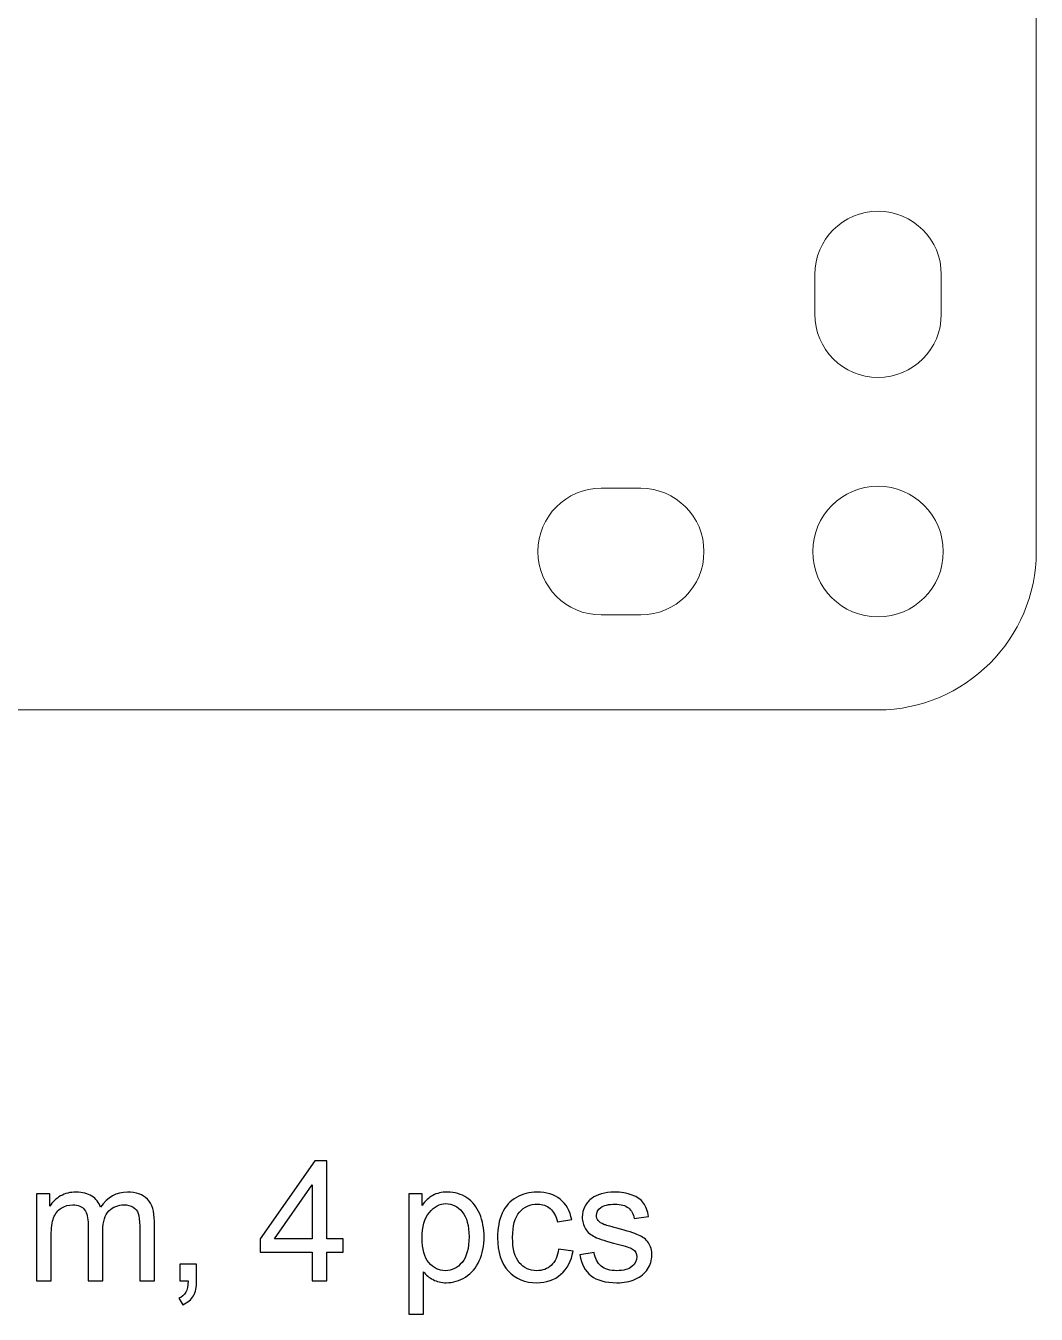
# Model space of a CAD drawing. Header units: millimetres. Extents: x -182 to 182, y -145 to 145.
# Drawn here: x -40.1 to -14.56, y 5.85 to 38.41 of the extents above; entities that cross this region are included whole.
import ezdxf

# ---------------------------------------------------------------- set-up
doc = ezdxf.new("R2010")
doc.units = ezdxf.units.MM
doc.header["$MEASUREMENT"] = 0
doc.layers.add('layer 1', color=7, linetype='Continuous')

msp = doc.modelspace()

# ---------------------------------------------------------------- linework, layer by layer
at = {"layer": 'layer 1', "color": 7, "lineweight": 9}
for points, knots in [([(-66.5555, 77.1224), (-66.5555, 77.1224), (-18.5555, 77.1224), (-18.5555, 77.1224), (-18.5555, 77.1224), (-16.3555, 77.1224), (-14.5555, 75.3224), (-14.5555, 73.1224), (-14.5555, 73.1224), (-14.5555, 73.1224), (-14.5555, 25.1224), (-14.5555, 25.1224), (-14.5555, 25.1224), (-14.5555, 22.9224), (-16.3555, 21.1224), (-18.5555, 21.1224), (-18.5555, 21.1224), (-18.5555, 21.1224), (-66.5555, 21.1224), (-66.5555, 21.1224), (-66.5555, 21.1224), (-68.7555, 21.1224), (-70.5555, 22.9224), (-70.5555, 25.1224), (-70.5555, 25.1224), (-70.5555, 25.1224), (-70.5555, 73.1224), (-70.5555, 73.1224), (-70.5555, 73.1224), (-70.5555, 75.3224), (-68.7555, 77.1224), (-66.5555, 77.1224)], [0, 0, 0, 0, 0.1111111, 0.1111111, 0.1111111, 0.1111111, 0.2222222, 0.2222222, 0.2222222, 0.2222222, 0.3333333, 0.3333333, 0.3333333, 0.3333333, 0.4444444, 0.4444444, 0.4444444, 0.4444444, 0.5555556, 0.5555556, 0.5555556, 0.5555556, 0.6666667, 0.6666667, 0.6666667, 0.6666667, 0.7777778, 0.7777778, 0.7777778, 0.7777778, 1, 1, 1, 1]), ([(-18.5555, 33.7224), (-17.6719, 33.7224), (-16.9555, 33.006), (-16.9555, 32.1224), (-16.9555, 32.1224), (-16.9555, 32.1224), (-16.9555, 32.1142), (-16.9555, 32.1142), (-16.9555, 32.1142), (-16.9555, 32.1142), (-16.9555, 31.1306), (-16.9555, 31.1306), (-16.9555, 31.1306), (-16.9555, 31.1306), (-16.9555, 31.1224), (-16.9555, 31.1224), (-16.9555, 31.1224), (-16.9555, 30.2388), (-17.6719, 29.5224), (-18.5555, 29.5224), (-18.5555, 29.5224), (-19.4391, 29.5224), (-20.1555, 30.2388), (-20.1555, 31.1224), (-20.1555, 31.1224), (-20.1555, 31.1224), (-20.1555, 31.1306), (-20.1555, 31.1306), (-20.1555, 31.1306), (-20.1555, 31.1306), (-20.1555, 32.1142), (-20.1555, 32.1142), (-20.1555, 32.1142), (-20.1555, 32.1142), (-20.1555, 32.1224), (-20.1555, 32.1224), (-20.1555, 32.1224), (-20.1555, 33.006), (-19.4391, 33.7224), (-18.5555, 33.7224)], [0, 0, 0, 0, 0.0909091, 0.0909091, 0.0909091, 0.0909091, 0.1818182, 0.1818182, 0.1818182, 0.1818182, 0.2727273, 0.2727273, 0.2727273, 0.2727273, 0.3636364, 0.3636364, 0.3636364, 0.3636364, 0.4545455, 0.4545455, 0.4545455, 0.4545455, 0.5454545, 0.5454545, 0.5454545, 0.5454545, 0.6363636, 0.6363636, 0.6363636, 0.6363636, 0.7272727, 0.7272727, 0.7272727, 0.7272727, 0.8181818, 0.8181818, 0.8181818, 0.8181818, 1, 1, 1, 1]), ([(-27.1555, 25.1224), (-27.1555, 26.006), (-26.4391, 26.7224), (-25.5555, 26.7224), (-25.5555, 26.7224), (-25.5555, 26.7224), (-25.5473, 26.7224), (-25.5473, 26.7224), (-25.5473, 26.7224), (-25.5473, 26.7224), (-24.5637, 26.7224), (-24.5637, 26.7224), (-24.5637, 26.7224), (-24.5637, 26.7224), (-24.5555, 26.7224), (-24.5555, 26.7224), (-24.5555, 26.7224), (-23.6719, 26.7224), (-22.9555, 26.006), (-22.9555, 25.1224), (-22.9555, 25.1224), (-22.9555, 24.2388), (-23.6719, 23.5224), (-24.5555, 23.5224), (-24.5555, 23.5224), (-24.5555, 23.5224), (-24.5637, 23.5224), (-24.5637, 23.5224), (-24.5637, 23.5224), (-24.5637, 23.5224), (-25.5473, 23.5224), (-25.5473, 23.5224), (-25.5473, 23.5224), (-25.5473, 23.5224), (-25.5555, 23.5224), (-25.5555, 23.5224), (-25.5555, 23.5224), (-26.4391, 23.5224), (-27.1555, 24.2388), (-27.1555, 25.1224)], [0, 0, 0, 0, 0.0909091, 0.0909091, 0.0909091, 0.0909091, 0.1818182, 0.1818182, 0.1818182, 0.1818182, 0.2727273, 0.2727273, 0.2727273, 0.2727273, 0.3636364, 0.3636364, 0.3636364, 0.3636364, 0.4545455, 0.4545455, 0.4545455, 0.4545455, 0.5454545, 0.5454545, 0.5454545, 0.5454545, 0.6363636, 0.6363636, 0.6363636, 0.6363636, 0.7272727, 0.7272727, 0.7272727, 0.7272727, 0.8181818, 0.8181818, 0.8181818, 0.8181818, 1, 1, 1, 1]), ([(-18.5555, 26.7724), (-17.6443, 26.7724), (-16.9055, 26.0336), (-16.9055, 25.1224), (-16.9055, 25.1224), (-16.9055, 24.2112), (-17.6443, 23.4724), (-18.5555, 23.4724), (-18.5555, 23.4724), (-19.4667, 23.4724), (-20.2055, 24.2112), (-20.2055, 25.1224), (-20.2055, 25.1224), (-20.2055, 26.0336), (-19.4667, 26.7724), (-18.5555, 26.7724)], [0, 0, 0, 0, 0.2, 0.2, 0.2, 0.2, 0.4, 0.4, 0.4, 0.4, 0.6, 0.6, 0.6, 0.6, 1, 1, 1, 1])]:
    msp.add_open_spline(points, degree=3, knots=knots, dxfattribs=at)
at = {"layer": 'layer 1', "color": 242}
for points, knots in [([(-32.8627, 6.6931), (-32.8627, 6.6931), (-32.8627, 7.417), (-32.8627, 7.417), (-32.8627, 7.417), (-32.8627, 7.417), (-34.1793, 7.417), (-34.1793, 7.417), (-34.1793, 7.417), (-34.1793, 7.417), (-34.1793, 7.7599), (-34.1793, 7.7599), (-34.1793, 7.7599), (-34.1793, 7.7599), (-32.795, 9.7241), (-32.795, 9.7241), (-32.795, 9.7241), (-32.795, 9.7241), (-32.4902, 9.7241), (-32.4902, 9.7241), (-32.4902, 9.7241), (-32.4902, 9.7241), (-32.4902, 7.7599), (-32.4902, 7.7599), (-32.4902, 7.7599), (-32.4902, 7.7599), (-32.0796, 7.7599), (-32.0796, 7.7599), (-32.0796, 7.7599), (-32.0796, 7.7599), (-32.0796, 7.417), (-32.0796, 7.417), (-32.0796, 7.417), (-32.0796, 7.417), (-32.4902, 7.417), (-32.4902, 7.417), (-32.4902, 7.417), (-32.4902, 7.417), (-32.4902, 6.6931), (-32.4902, 6.6931), (-32.4902, 6.6931), (-32.4902, 6.6931), (-32.8627, 6.6931), (-32.8627, 6.6931)], [0, 0, 0, 0, 0.0833333, 0.0833333, 0.0833333, 0.0833333, 0.1666667, 0.1666667, 0.1666667, 0.1666667, 0.25, 0.25, 0.25, 0.25, 0.3333333, 0.3333333, 0.3333333, 0.3333333, 0.4166667, 0.4166667, 0.4166667, 0.4166667, 0.5, 0.5, 0.5, 0.5, 0.5833333, 0.5833333, 0.5833333, 0.5833333, 0.6666667, 0.6666667, 0.6666667, 0.6666667, 0.75, 0.75, 0.75, 0.75, 0.8333333, 0.8333333, 0.8333333, 0.8333333, 1, 1, 1, 1]), ([(-32.8627, 7.7599), (-32.8627, 7.7599), (-32.8627, 9.1237), (-32.8627, 9.1237), (-32.8627, 9.1237), (-32.8627, 9.1237), (-33.8131, 7.7599), (-33.8131, 7.7599), (-33.8131, 7.7599), (-33.8131, 7.7599), (-32.8627, 7.7599), (-32.8627, 7.7599)], [0, 0, 0, 0, 0.25, 0.25, 0.25, 0.25, 0.5, 0.5, 0.5, 0.5, 1, 1, 1, 1]), ([(-39.8294, 6.6931), (-39.8294, 6.6931), (-39.8294, 8.8902), (-39.8294, 8.8902), (-39.8294, 8.8902), (-39.8294, 8.8902), (-39.495, 8.8902), (-39.495, 8.8902), (-39.495, 8.8902), (-39.495, 8.8902), (-39.495, 8.5797), (-39.495, 8.5797), (-39.495, 8.5797), (-39.4265, 8.687), (-39.3348, 8.7738), (-39.2205, 8.8387), (-39.2205, 8.8387), (-39.1062, 8.9043), (-38.9764, 8.9367), (-38.8303, 8.9367), (-38.8303, 8.9367), (-38.6681, 8.9367), (-38.5347, 8.9029), (-38.431, 8.8359), (-38.431, 8.8359), (-38.3273, 8.7681), (-38.2539, 8.6743), (-38.2116, 8.5529), (-38.2116, 8.5529), (-38.0366, 8.809), (-37.8101, 8.9367), (-37.5307, 8.9367), (-37.5307, 8.9367), (-37.312, 8.9367), (-37.1434, 8.8768), (-37.0263, 8.7561), (-37.0263, 8.7561), (-36.9084, 8.6355), (-36.8492, 8.4499), (-36.8492, 8.1994), (-36.8492, 8.1994), (-36.8492, 8.1994), (-36.8492, 6.6931), (-36.8492, 6.6931), (-36.8492, 6.6931), (-36.8492, 6.6931), (-37.2217, 6.6931), (-37.2217, 6.6931), (-37.2217, 6.6931), (-37.2217, 6.6931), (-37.2217, 8.076), (-37.2217, 8.076), (-37.2217, 8.076), (-37.2217, 8.2241), (-37.2344, 8.3314), (-37.2584, 8.397), (-37.2584, 8.397), (-37.2824, 8.4626), (-37.3261, 8.5148), (-37.3903, 8.555), (-37.3903, 8.555), (-37.4538, 8.5953), (-37.5286, 8.615), (-37.614, 8.615), (-37.614, 8.615), (-37.7692, 8.615), (-37.8976, 8.5635), (-37.9999, 8.4612), (-37.9999, 8.4612), (-38.1022, 8.3582), (-38.153, 8.1938), (-38.153, 7.968), (-38.153, 7.968), (-38.153, 7.968), (-38.153, 6.6931), (-38.153, 6.6931), (-38.153, 6.6931), (-38.153, 6.6931), (-38.5255, 6.6931), (-38.5255, 6.6931), (-38.5255, 6.6931), (-38.5255, 6.6931), (-38.5255, 8.119), (-38.5255, 8.119), (-38.5255, 8.119), (-38.5255, 8.2841), (-38.5559, 8.4083), (-38.6166, 8.4908), (-38.6166, 8.4908), (-38.6772, 8.5734), (-38.7767, 8.615), (-38.9143, 8.615), (-38.9143, 8.615), (-39.0187, 8.615), (-39.1154, 8.5875), (-39.2043, 8.5325), (-39.2043, 8.5325), (-39.2932, 8.4774), (-39.3574, 8.397), (-39.3976, 8.2905), (-39.3976, 8.2905), (-39.4371, 8.1846), (-39.4569, 8.0315), (-39.4569, 7.8319), (-39.4569, 7.8319), (-39.4569, 7.8319), (-39.4569, 6.6931), (-39.4569, 6.6931), (-39.4569, 6.6931), (-39.4569, 6.6931), (-39.8294, 6.6931), (-39.8294, 6.6931)], [0, 0, 0, 0, 0.0344828, 0.0344828, 0.0344828, 0.0344828, 0.0689655, 0.0689655, 0.0689655, 0.0689655, 0.1034483, 0.1034483, 0.1034483, 0.1034483, 0.137931, 0.137931, 0.137931, 0.137931, 0.1724138, 0.1724138, 0.1724138, 0.1724138, 0.2068966, 0.2068966, 0.2068966, 0.2068966, 0.2413793, 0.2413793, 0.2413793, 0.2413793, 0.2758621, 0.2758621, 0.2758621, 0.2758621, 0.3103448, 0.3103448, 0.3103448, 0.3103448, 0.3448276, 0.3448276, 0.3448276, 0.3448276, 0.3793103, 0.3793103, 0.3793103, 0.3793103, 0.4137931, 0.4137931, 0.4137931, 0.4137931, 0.4482759, 0.4482759, 0.4482759, 0.4482759, 0.4827586, 0.4827586, 0.4827586, 0.4827586, 0.5172414, 0.5172414, 0.5172414, 0.5172414, 0.5517241, 0.5517241, 0.5517241, 0.5517241, 0.5862069, 0.5862069, 0.5862069, 0.5862069, 0.6206897, 0.6206897, 0.6206897, 0.6206897, 0.6551724, 0.6551724, 0.6551724, 0.6551724, 0.6896552, 0.6896552, 0.6896552, 0.6896552, 0.7241379, 0.7241379, 0.7241379, 0.7241379, 0.7586207, 0.7586207, 0.7586207, 0.7586207, 0.7931034, 0.7931034, 0.7931034, 0.7931034, 0.8275862, 0.8275862, 0.8275862, 0.8275862, 0.862069, 0.862069, 0.862069, 0.862069, 0.8965517, 0.8965517, 0.8965517, 0.8965517, 0.9310345, 0.9310345, 0.9310345, 0.9310345, 1, 1, 1, 1]), ([(-30.4201, 5.8507), (-30.4201, 5.8507), (-30.4201, 8.8902), (-30.4201, 8.8902), (-30.4201, 8.8902), (-30.4201, 8.8902), (-30.0814, 8.8902), (-30.0814, 8.8902), (-30.0814, 8.8902), (-30.0814, 8.8902), (-30.0814, 8.6016), (-30.0814, 8.6016), (-30.0814, 8.6016), (-30.0017, 8.7131), (-29.9114, 8.7971), (-29.8105, 8.8528), (-29.8105, 8.8528), (-29.7103, 8.9085), (-29.5883, 8.9367), (-29.445, 8.9367), (-29.445, 8.9367), (-29.2574, 8.9367), (-29.0923, 8.8888), (-28.949, 8.7921), (-28.949, 8.7921), (-28.8058, 8.6962), (-28.6979, 8.56), (-28.6245, 8.385), (-28.6245, 8.385), (-28.5518, 8.2093), (-28.5151, 8.0174), (-28.5151, 7.8079), (-28.5151, 7.8079), (-28.5151, 7.5842), (-28.5553, 7.3824), (-28.6358, 7.2025), (-28.6358, 7.2025), (-28.7162, 7.0233), (-28.8333, 6.8857), (-28.9871, 6.7898), (-28.9871, 6.7898), (-29.1402, 6.6945), (-29.3018, 6.6465), (-29.4711, 6.6465), (-29.4711, 6.6465), (-29.5953, 6.6465), (-29.7068, 6.6726), (-29.8049, 6.7248), (-29.8049, 6.7248), (-29.9036, 6.7771), (-29.9841, 6.8427), (-30.0476, 6.9224), (-30.0476, 6.9224), (-30.0476, 6.9224), (-30.0476, 5.8507), (-30.0476, 5.8507), (-30.0476, 5.8507), (-30.0476, 5.8507), (-30.4201, 5.8507), (-30.4201, 5.8507)], [0, 0, 0, 0, 0.0625, 0.0625, 0.0625, 0.0625, 0.125, 0.125, 0.125, 0.125, 0.1875, 0.1875, 0.1875, 0.1875, 0.25, 0.25, 0.25, 0.25, 0.3125, 0.3125, 0.3125, 0.3125, 0.375, 0.375, 0.375, 0.375, 0.4375, 0.4375, 0.4375, 0.4375, 0.5, 0.5, 0.5, 0.5, 0.5625, 0.5625, 0.5625, 0.5625, 0.625, 0.625, 0.625, 0.625, 0.6875, 0.6875, 0.6875, 0.6875, 0.75, 0.75, 0.75, 0.75, 0.8125, 0.8125, 0.8125, 0.8125, 0.875, 0.875, 0.875, 0.875, 1, 1, 1, 1]), ([(-26.6306, 7.4974), (-26.6306, 7.4974), (-26.2665, 7.4466), (-26.2665, 7.4466), (-26.2665, 7.4466), (-26.3068, 7.1962), (-26.4084, 7.0007), (-26.5728, 6.8589), (-26.5728, 6.8589), (-26.7372, 6.7171), (-26.9396, 6.6465), (-27.1788, 6.6465), (-27.1788, 6.6465), (-27.4787, 6.6465), (-27.72, 6.7446), (-27.902, 6.9407), (-27.902, 6.9407), (-28.0848, 7.1369), (-28.1758, 7.4177), (-28.1758, 7.7832), (-28.1758, 7.7832), (-28.1758, 8.0202), (-28.1363, 8.227), (-28.0579, 8.4048), (-28.0579, 8.4048), (-27.9796, 8.5819), (-27.8604, 8.7152), (-27.6995, 8.8034), (-27.6995, 8.8034), (-27.5394, 8.8923), (-27.3651, 8.9367), (-27.176, 8.9367), (-27.176, 8.9367), (-26.9382, 8.9367), (-26.7428, 8.8768), (-26.5918, 8.7561), (-26.5918, 8.7561), (-26.4401, 8.6355), (-26.3427, 8.464), (-26.3004, 8.2425), (-26.3004, 8.2425), (-26.3004, 8.2425), (-26.6602, 8.1875), (-26.6602, 8.1875), (-26.6602, 8.1875), (-26.6948, 8.3349), (-26.7555, 8.4457), (-26.8437, 8.5205), (-26.8437, 8.5205), (-26.9312, 8.5946), (-27.037, 8.632), (-27.1612, 8.632), (-27.1612, 8.632), (-27.3489, 8.632), (-27.5013, 8.5649), (-27.6191, 8.4309), (-27.6191, 8.4309), (-27.7362, 8.2961), (-27.7948, 8.0844), (-27.7948, 7.7938), (-27.7948, 7.7938), (-27.7948, 7.4988), (-27.7383, 7.2851), (-27.6254, 7.1517), (-27.6254, 7.1517), (-27.5118, 7.0184), (-27.3644, 6.9513), (-27.1831, 6.9513), (-27.1831, 6.9513), (-27.0363, 6.9513), (-26.9142, 6.9958), (-26.8169, 7.0854), (-26.8169, 7.0854), (-26.7188, 7.1743), (-26.6567, 7.3119), (-26.6306, 7.4974)], [0, 0, 0, 0, 0.05, 0.05, 0.05, 0.05, 0.1, 0.1, 0.1, 0.1, 0.15, 0.15, 0.15, 0.15, 0.2, 0.2, 0.2, 0.2, 0.25, 0.25, 0.25, 0.25, 0.3, 0.3, 0.3, 0.3, 0.35, 0.35, 0.35, 0.35, 0.4, 0.4, 0.4, 0.4, 0.45, 0.45, 0.45, 0.45, 0.5, 0.5, 0.5, 0.5, 0.55, 0.55, 0.55, 0.55, 0.6, 0.6, 0.6, 0.6, 0.65, 0.65, 0.65, 0.65, 0.7, 0.7, 0.7, 0.7, 0.75, 0.75, 0.75, 0.75, 0.8, 0.8, 0.8, 0.8, 0.85, 0.85, 0.85, 0.85, 0.9, 0.9, 0.9, 0.9, 1, 1, 1, 1]), ([(-26.0972, 7.3493), (-26.0972, 7.3493), (-25.7289, 7.4085), (-25.7289, 7.4085), (-25.7289, 7.4085), (-25.7084, 7.2611), (-25.6506, 7.1482), (-25.556, 7.0692), (-25.556, 7.0692), (-25.4615, 6.9908), (-25.3288, 6.9513), (-25.1595, 6.9513), (-25.1595, 6.9513), (-24.988, 6.9513), (-24.861, 6.9859), (-24.7778, 7.0558), (-24.7778, 7.0558), (-24.6952, 7.1249), (-24.6536, 7.2067), (-24.6536, 7.3006), (-24.6536, 7.3006), (-24.6536, 7.3845), (-24.691, 7.4509), (-24.7651, 7.4988), (-24.7651, 7.4988), (-24.8173, 7.532), (-24.9443, 7.5736), (-25.1461, 7.6251), (-25.1461, 7.6251), (-25.4184, 7.6936), (-25.6068, 7.7528), (-25.7126, 7.8029), (-25.7126, 7.8029), (-25.8178, 7.8537), (-25.8975, 7.9229), (-25.9518, 8.0118), (-25.9518, 8.0118), (-26.0062, 8.1), (-26.0337, 8.198), (-26.0337, 8.3053), (-26.0337, 8.3053), (-26.0337, 8.4034), (-26.0111, 8.4937), (-25.9666, 8.5769), (-25.9666, 8.5769), (-25.9215, 8.6602), (-25.8608, 8.7293), (-25.7839, 8.7844), (-25.7839, 8.7844), (-25.726, 8.8267), (-25.647, 8.8627), (-25.5475, 8.8923), (-25.5475, 8.8923), (-25.4474, 8.9219), (-25.3408, 8.9367), (-25.2265, 8.9367), (-25.2265, 8.9367), (-25.0544, 8.9367), (-24.9034, 8.9121), (-24.7736, 8.862), (-24.7736, 8.862), (-24.643, 8.8126), (-24.5471, 8.7448), (-24.485, 8.6602), (-24.485, 8.6602), (-24.4236, 8.5748), (-24.3806, 8.4612), (-24.3573, 8.3187), (-24.3573, 8.3187), (-24.3573, 8.3187), (-24.7213, 8.2679), (-24.7213, 8.2679), (-24.7213, 8.2679), (-24.7376, 8.3822), (-24.7856, 8.4718), (-24.8646, 8.536), (-24.8646, 8.536), (-24.9436, 8.6002), (-25.0551, 8.632), (-25.1997, 8.632), (-25.1997, 8.632), (-25.3697, 8.632), (-25.4918, 8.6037), (-25.5645, 8.5473), (-25.5645, 8.5473), (-25.6371, 8.4908), (-25.6738, 8.4245), (-25.6738, 8.349), (-25.6738, 8.349), (-25.6738, 8.301), (-25.659, 8.2573), (-25.6287, 8.2185), (-25.6287, 8.2185), (-25.5983, 8.179), (-25.5511, 8.1458), (-25.4862, 8.1197), (-25.4862, 8.1197), (-25.4488, 8.1056), (-25.3401, 8.0739), (-25.1581, 8.0245), (-25.1581, 8.0245), (-24.8956, 7.9546), (-24.7122, 7.8968), (-24.6078, 7.8523), (-24.6078, 7.8523), (-24.5033, 7.8079), (-24.4215, 7.7423), (-24.3622, 7.6576), (-24.3622, 7.6576), (-24.3022, 7.5722), (-24.2726, 7.4664), (-24.2726, 7.3394), (-24.2726, 7.3394), (-24.2726, 7.2159), (-24.3086, 7.0995), (-24.3813, 6.9901), (-24.3813, 6.9901), (-24.4539, 6.8808), (-24.5584, 6.7961), (-24.6945, 6.7361), (-24.6945, 6.7361), (-24.8314, 6.6762), (-24.9859, 6.6465), (-25.1581, 6.6465), (-25.1581, 6.6465), (-25.4431, 6.6465), (-25.6611, 6.7058), (-25.8107, 6.8236), (-25.8107, 6.8236), (-25.9603, 6.9422), (-26.0555, 7.1171), (-26.0972, 7.3493)], [0, 0, 0, 0, 0.0294118, 0.0294118, 0.0294118, 0.0294118, 0.0588235, 0.0588235, 0.0588235, 0.0588235, 0.0882353, 0.0882353, 0.0882353, 0.0882353, 0.1176471, 0.1176471, 0.1176471, 0.1176471, 0.1470588, 0.1470588, 0.1470588, 0.1470588, 0.1764706, 0.1764706, 0.1764706, 0.1764706, 0.2058824, 0.2058824, 0.2058824, 0.2058824, 0.2352941, 0.2352941, 0.2352941, 0.2352941, 0.2647059, 0.2647059, 0.2647059, 0.2647059, 0.2941176, 0.2941176, 0.2941176, 0.2941176, 0.3235294, 0.3235294, 0.3235294, 0.3235294, 0.3529412, 0.3529412, 0.3529412, 0.3529412, 0.3823529, 0.3823529, 0.3823529, 0.3823529, 0.4117647, 0.4117647, 0.4117647, 0.4117647, 0.4411765, 0.4411765, 0.4411765, 0.4411765, 0.4705882, 0.4705882, 0.4705882, 0.4705882, 0.5, 0.5, 0.5, 0.5, 0.5294118, 0.5294118, 0.5294118, 0.5294118, 0.5588235, 0.5588235, 0.5588235, 0.5588235, 0.5882353, 0.5882353, 0.5882353, 0.5882353, 0.6176471, 0.6176471, 0.6176471, 0.6176471, 0.6470588, 0.6470588, 0.6470588, 0.6470588, 0.6764706, 0.6764706, 0.6764706, 0.6764706, 0.7058824, 0.7058824, 0.7058824, 0.7058824, 0.7352941, 0.7352941, 0.7352941, 0.7352941, 0.7647059, 0.7647059, 0.7647059, 0.7647059, 0.7941176, 0.7941176, 0.7941176, 0.7941176, 0.8235294, 0.8235294, 0.8235294, 0.8235294, 0.8529412, 0.8529412, 0.8529412, 0.8529412, 0.8823529, 0.8823529, 0.8823529, 0.8823529, 0.9117647, 0.9117647, 0.9117647, 0.9117647, 0.9411765, 0.9411765, 0.9411765, 0.9411765, 1, 1, 1, 1]), ([(-30.0814, 7.7782), (-30.0814, 7.4967), (-30.0243, 7.2886), (-29.9107, 7.1538), (-29.9107, 7.1538), (-29.7964, 7.0191), (-29.6581, 6.9513), (-29.4958, 6.9513), (-29.4958, 6.9513), (-29.3307, 6.9513), (-29.1896, 7.0212), (-29.0725, 7.1609), (-29.0725, 7.1609), (-28.9547, 7.3006), (-28.8961, 7.5165), (-28.8961, 7.8093), (-28.8961, 7.8093), (-28.8961, 8.0887), (-28.9533, 8.2975), (-29.0683, 8.4365), (-29.0683, 8.4365), (-29.1833, 8.5755), (-29.3201, 8.6447), (-29.4796, 8.6447), (-29.4796, 8.6447), (-29.6376, 8.6447), (-29.7773, 8.5706), (-29.8987, 8.4231), (-29.8987, 8.4231), (-30.0208, 8.2749), (-30.0814, 8.0605), (-30.0814, 7.7782)], [0, 0, 0, 0, 0.1111111, 0.1111111, 0.1111111, 0.1111111, 0.2222222, 0.2222222, 0.2222222, 0.2222222, 0.3333333, 0.3333333, 0.3333333, 0.3333333, 0.4444444, 0.4444444, 0.4444444, 0.4444444, 0.5555556, 0.5555556, 0.5555556, 0.5555556, 0.6666667, 0.6666667, 0.6666667, 0.6666667, 0.7777778, 0.7777778, 0.7777778, 0.7777778, 1, 1, 1, 1]), ([(-36.2057, 6.6931), (-36.2057, 6.6931), (-36.2057, 7.1164), (-36.2057, 7.1164), (-36.2057, 7.1164), (-36.2057, 7.1164), (-35.7824, 7.1164), (-35.7824, 7.1164), (-35.7824, 7.1164), (-35.7824, 7.1164), (-35.7824, 6.6931), (-35.7824, 6.6931), (-35.7824, 6.6931), (-35.7824, 6.5372), (-35.8099, 6.4109), (-35.8657, 6.3149), (-35.8657, 6.3149), (-35.9207, 6.219), (-36.0089, 6.1442), (-36.1295, 6.092), (-36.1295, 6.092), (-36.1295, 6.092), (-36.2311, 6.2528), (-36.2311, 6.2528), (-36.2311, 6.2528), (-36.1521, 6.2874), (-36.0943, 6.3382), (-36.0576, 6.4045), (-36.0576, 6.4045), (-36.0202, 6.4716), (-35.999, 6.5675), (-35.9948, 6.6931), (-35.9948, 6.6931), (-35.9948, 6.6931), (-36.2057, 6.6931), (-36.2057, 6.6931)], [0, 0, 0, 0, 0.1, 0.1, 0.1, 0.1, 0.2, 0.2, 0.2, 0.2, 0.3, 0.3, 0.3, 0.3, 0.4, 0.4, 0.4, 0.4, 0.5, 0.5, 0.5, 0.5, 0.6, 0.6, 0.6, 0.6, 0.7, 0.7, 0.7, 0.7, 0.8, 0.8, 0.8, 0.8, 1, 1, 1, 1])]:
    msp.add_open_spline(points, degree=3, knots=knots, dxfattribs=at)

doc.saveas('drawing.dxf')
